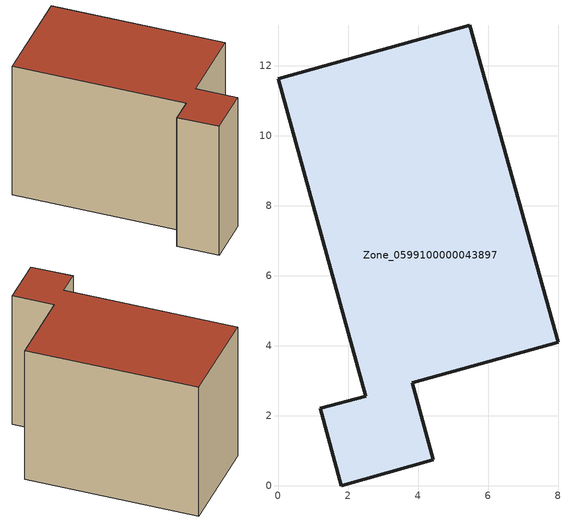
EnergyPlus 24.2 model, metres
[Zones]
Zone_0599100000043897
 floor ground (C_G): 1.2,2.2 2.51,2.55 0,11.62 5.48,13.14 8,4.09 3.84,2.93 4.44,0.73 1.81,0 z0
 wall outside (C_F): 2.51,2.55 1.2,2.2 1.81,0 4.44,0.73 3.84,2.93 8,4.09 5.48,13.14 0,11.62 2.51,2.55 z0:7.92
 roof outside (C_R): 5.48,13.14 0,11.62 2.51,2.55 1.2,2.2 1.81,0 4.44,0.73 3.84,2.93 8,4.09 z7.92
[BUILDING]
Pand.0599100000043897: North Axis=0; Terrain=City; Loads Convergence Tolerance Value=0.04; Temperature Convergence Tolerance Value=0.4; Solar Distribution=FullExterior; Maximum Number of Warmup Days=25; Minimum Number of Warmup Days=1
[Site:Location]
Rotterdam.The.Hague.AP_ZH_NLD Design_Conditions: Latitude=51.96; Longitude=4.45; Time Zone=1; Elevation=-4.5
[SITE:GROUNDTEMPERATURE:BUILDINGSURFACE]
18, 18, 18, 18, 18, 18, 18, 18, 18, 18, 18, 18
[MATERIAL] Thermal Absorptance=0.9; Solar Absorptance=0.7; Visible Absorptance=0.7
Name | Roughness | Thickness | Conductivity | Density | Specific Heat
G.TI.1975-1991 | MediumSmooth | 0.15 | 0.288461 | 540 | 1210
F.TI.1975-1991 | Rough | 0.3 | 0.230769 | 1920 | 840
R.TI.1975-1991 | MediumRough | 0.2 | 0.153846 | 1500 | 1000
[CONSTRUCTION]
C_G: G.TI.1975-1991
C_F: F.TI.1975-1991
C_R: R.TI.1975-1991
[ZONE]
Zone_0599100000043897: Type=1; Multiplier=1; Ceiling Height=Autocalculate; Volume=Autocalculate; Floor Area=autocalculate; Part of Total Floor Area=Yes
[ZONEINFILTRATION:DESIGNFLOWRATE]
Infil_Zone_0599100000043897: Zone or ZoneList or Space or SpaceList=Zone_0599100000043897; Schedule=AlwaysOn; Design Flow Rate Calculation Method=Flow/Area; Flow Rate per Floor Area=0.003; Constant Term Coefficient=1; Temperature Term Coefficient=0; Velocity Term Coefficient=0; Velocity Squared Term Coefficient=0
[HVACTEMPLATE:ZONE:IDEALLOADSAIRSYSTEM]
Zone_0599100000043897: Maximum Heating Supply Air Temperature=50; Minimum Cooling Supply Air Temperature=13; Maximum Heating Supply Air Humidity Ratio=0.0156; Minimum Cooling Supply Air Humidity Ratio=0.0077; Heating Limit=NoLimit; Cooling Limit=NoLimit; Dehumidification Control Type=ConstantSensibleHeatRatio; Cooling Sensible Heat Ratio=0.7; Dehumidification Setpoint=60; Humidification Control Type=None; Humidification Setpoint=30; Outdoor Air Method=None; Outdoor Air Flow Rate per Person=0.00944; Outdoor Air Flow Rate per Zone Floor Area=0; Outdoor Air Flow Rate per Zone=0; Demand Controlled Ventilation Type=None; Outdoor Air Economizer Type=NoEconomizer; Heat Recovery Type=None; Sensible Heat Recovery Effectiveness=0.7; Latent Heat Recovery Effectiveness=0.65
[ZONECONTROL:THERMOSTAT]
ThermostatControl_Zone_0599100000043897: Zone or ZoneList=Zone_0599100000043897; Control Type Schedule=DualSetpointControlType; Control 1=Thermostat_Zone_0599100000043897; Temperature Difference Between Cutout And Setpoint=0
[THERMOSTATSETPOINT:DUALSETPOINT]
Thermostat_Zone_0599100000043897: Heating Setpoint Temperature Schedule=HeatingSetpoint_Zone_0599100000043897; Cooling Setpoint Temperature Schedule=CoolingSetpoint_Zone_0599100000043897
[SCHEDULE:COMPACT]
HeatingSetpoint_Zone_0599100000043897: Through: 12/31, For: AllDays, Until: 24:00, 21
CoolingSetpoint_Zone_0599100000043897: Through: 12/31, For: AllDays, Until: 24:00, 24
DualSetpointControlType: Through: 12/31, For: AllDays, Until: 24:00, 4
AlwaysOn: Through: 12/31, For: AllDays, Until: 24:00, 1
